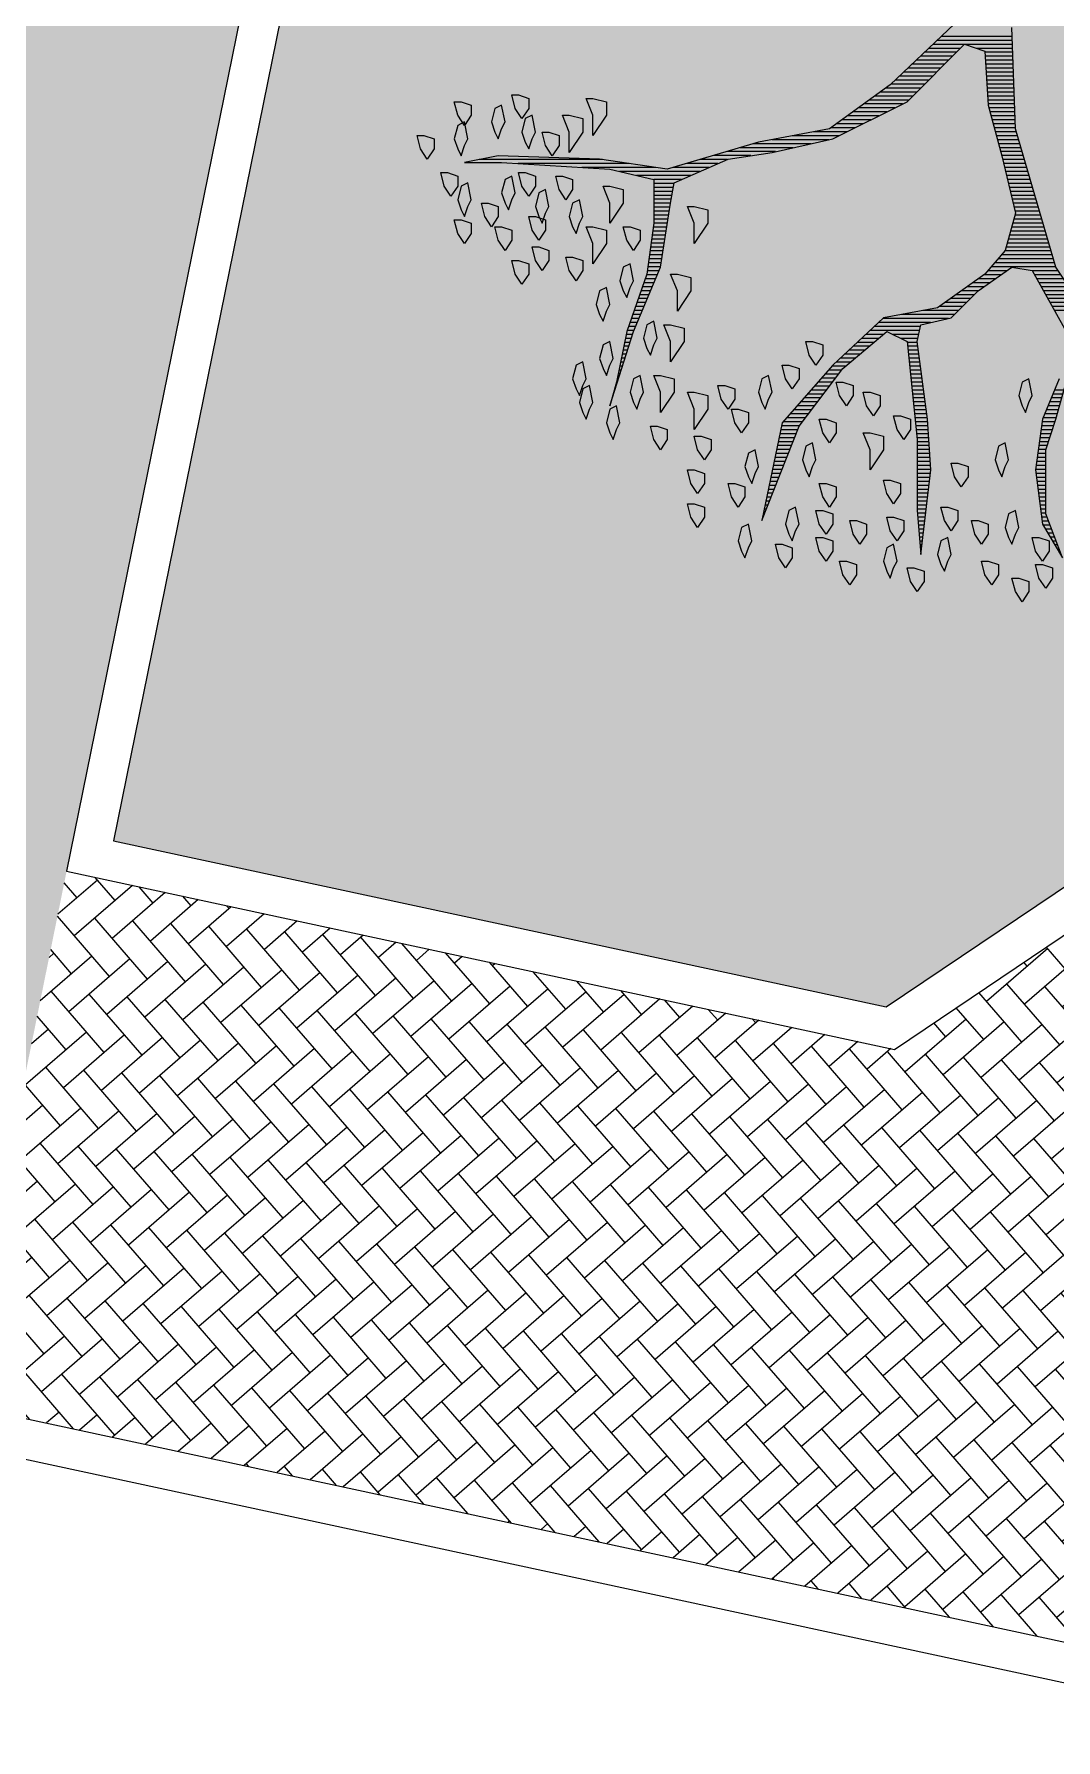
# Model space of a CAD drawing. Header units: metres. Extents: x 12093 to 20303, y 514 to 1412.
# Drawn here: x 19826.54 to 19830.4, y 670.02 to 676.45 of the extents above; entities that cross this region are included whole.
import ezdxf

# ---------------------------------------------------------------- set-up
doc = ezdxf.new("R2010")
doc.units = ezdxf.units.M
doc.layers.get('0').update_dxf_attribs({"lineweight": 13})
for name, color, linetype, lineweight in [('0-JARDI', 72, 'Continuous', 13), ('ARBOLES', 52, 'Continuous', 13), ('grass', 64, 'Continuous', 13), ('MANZANAS-ORIGINALES', 147, 'Continuous', 9), ('text.-piso', 35, 'Continuous', 5)]:
    doc.layers.add(name, color=color, linetype=linetype, lineweight=lineweight)

# ---------------------------------------------------------------- blocks, each defined once
blk = doc.blocks.new('*X7')
at = {"color": 0}
for p, q in [((17.9333, 17.91), (17.9341, 17.91)), ((17.5891, 17.89), (17.596, 17.89)), ((17.5929, 17.88), (17.602, 17.88)), ((17.5967, 17.87), (17.608, 17.87)), ((17.9285, 17.87), (17.9371, 17.87)), ((17.9297, 17.88), (17.9364, 17.88)), ((17.9309, 17.89), (17.9356, 17.89)), ((17.9321, 17.9), (17.9348, 17.9)), ((17.6006, 17.86), (17.614, 17.86)), ((17.6044, 17.85), (17.62, 17.85)), ((17.6083, 17.84), (17.626, 17.84)), ((17.6121, 17.83), (17.6285, 17.83)), ((17.616, 17.82), (17.6298, 17.82)), ((17.9225, 17.82), (17.941, 17.82)), ((17.9237, 17.83), (17.9402, 17.83)), ((17.9249, 17.84), (17.9395, 17.84)), ((17.9261, 17.85), (17.9387, 17.85)), ((17.9273, 17.86), (17.9379, 17.86)), ((18.33, 17.82), (18.3316, 17.82)), ((17.6191, 17.81), (17.631, 17.81)), ((17.6191, 17.8), (17.6323, 17.8)), ((17.6191, 17.79), (17.6335, 17.79)), ((17.6191, 17.78), (17.6348, 17.78)), ((17.9177, 17.78), (17.9423, 17.78)), ((17.9189, 17.79), (17.9423, 17.79)), ((17.9201, 17.8), (17.9423, 17.8)), ((17.9213, 17.81), (17.9418, 17.81)), ((18.3143, 17.78), (18.3234, 17.78)), ((18.3182, 17.79), (18.3254, 17.79)), ((18.3221, 17.8), (18.3275, 17.8)), ((18.3261, 17.81), (18.3296, 17.81)), ((17.6191, 17.77), (17.636, 17.77)), ((17.6191, 17.76), (17.6373, 17.76)), ((17.6191, 17.75), (17.6385, 17.75)), ((17.6191, 17.74), (17.6398, 17.74)), ((17.9129, 17.74), (17.9423, 17.74)), ((17.9141, 17.75), (17.9423, 17.75)), ((17.9153, 17.76), (17.9423, 17.76)), ((17.9165, 17.77), (17.9423, 17.77)), ((18.2986, 17.74), (18.3151, 17.74)), ((18.3025, 17.75), (18.3171, 17.75)), ((18.3064, 17.76), (18.3192, 17.76)), ((18.3104, 17.77), (18.3213, 17.77)), ((17.6191, 17.73), (17.641, 17.73)), ((17.6191, 17.72), (17.6423, 17.72)), ((17.6191, 17.71), (17.6435, 17.71)), ((17.6191, 17.7), (17.6445, 17.7)), ((17.6191, 17.69), (17.6431, 17.69)), ((17.9083, 17.7), (17.9423, 17.7)), ((17.909, 17.69), (17.9423, 17.69)), ((17.9093, 17.71), (17.9423, 17.71)), ((17.9105, 17.72), (17.9423, 17.72)), ((17.9117, 17.73), (17.9423, 17.73)), ((18.2789, 17.69), (18.3047, 17.69)), ((18.2829, 17.7), (18.3068, 17.7)), ((18.2868, 17.71), (18.3089, 17.71)), ((18.2907, 17.72), (18.3109, 17.72)), ((18.2946, 17.73), (18.313, 17.73)), ((17.619, 17.65), (17.6378, 17.65)), ((17.6191, 17.68), (17.6418, 17.68)), ((17.6191, 17.67), (17.6405, 17.67)), ((17.6191, 17.66), (17.6391, 17.66)), ((17.9097, 17.68), (17.9423, 17.68)), ((17.9103, 17.67), (17.9423, 17.67)), ((17.911, 17.66), (17.9423, 17.66)), ((17.9117, 17.65), (17.9423, 17.65)), ((18.2632, 17.65), (18.2965, 17.65)), ((18.2671, 17.66), (18.2985, 17.66)), ((18.2711, 17.67), (18.3006, 17.67)), ((18.275, 17.68), (18.3027, 17.68)), ((17.6057, 17.61), (17.6325, 17.61)), ((17.6091, 17.62), (17.6338, 17.62)), ((17.6124, 17.63), (17.6351, 17.63)), ((17.6157, 17.64), (17.6365, 17.64)), ((17.9123, 17.64), (17.9423, 17.64)), ((17.913, 17.63), (17.9423, 17.63)), ((17.9137, 17.62), (17.9428, 17.62)), ((17.9143, 17.61), (17.9438, 17.61)), ((18.2475, 17.61), (18.2882, 17.61)), ((18.2514, 17.62), (18.2903, 17.62)), ((18.2554, 17.63), (18.2923, 17.63)), ((18.2593, 17.64), (18.2944, 17.64)), ((17.5926, 17.57), (17.6261, 17.57)), ((17.5957, 17.58), (17.6285, 17.58)), ((17.5991, 17.59), (17.6298, 17.59)), ((17.6024, 17.6), (17.6311, 17.6)), ((17.915, 17.6), (17.9448, 17.6)), ((17.9157, 17.59), (17.9459, 17.59)), ((17.9163, 17.58), (17.9469, 17.58)), ((17.9172, 17.57), (17.9479, 17.57)), ((18.2241, 17.57), (18.2717, 17.57)), ((18.2317, 17.58), (18.2805, 17.58)), ((18.2394, 17.59), (18.284, 17.59)), ((18.2436, 17.6), (18.2861, 17.6)), ((17.579, 17.52), (17.6053, 17.52)), ((17.5817, 17.53), (17.6094, 17.53)), ((17.5844, 17.54), (17.6136, 17.54)), ((17.5872, 17.55), (17.6178, 17.55)), ((17.5899, 17.56), (17.6219, 17.56)), ((17.9186, 17.56), (17.949, 17.56)), ((17.9199, 17.55), (17.95, 17.55)), ((17.9212, 17.54), (17.951, 17.54)), ((17.9225, 17.53), (17.9521, 17.53)), ((17.9238, 17.52), (17.9531, 17.52)), ((18.1858, 17.52), (18.2276, 17.52)), ((18.1935, 17.53), (18.2364, 17.53)), ((18.2011, 17.54), (18.2452, 17.54)), ((18.2088, 17.55), (18.254, 17.55)), ((18.2164, 17.56), (18.2628, 17.56)), ((18.7099, 17.52), (18.7105, 17.52)), ((18.7131, 17.53), (18.7134, 17.53)), ((17.5735, 17.5), (17.5969, 17.5)), ((17.5762, 17.51), (17.6011, 17.51)), ((17.9251, 17.51), (17.9541, 17.51)), ((17.9264, 17.5), (17.9552, 17.5)), ((17.9277, 17.49), (17.9562, 17.49)), ((17.929, 17.48), (17.9572, 17.48)), ((18.1553, 17.48), (18.1923, 17.48)), ((18.1629, 17.49), (18.2011, 17.49)), ((18.1706, 17.5), (18.2099, 17.5)), ((18.1782, 17.51), (18.2187, 17.51)), ((18.6971, 17.48), (18.6991, 17.48)), ((18.7003, 17.49), (18.7019, 17.49)), ((18.7035, 17.5), (18.7048, 17.5)), ((18.7067, 17.51), (18.7077, 17.51)), ((17.9303, 17.47), (17.9583, 17.47)), ((17.9316, 17.46), (17.9593, 17.46)), ((17.9329, 17.45), (17.9604, 17.45)), ((17.9342, 17.44), (17.9614, 17.44)), ((18.1221, 17.44), (18.157, 17.44)), ((18.1323, 17.45), (18.1658, 17.45)), ((18.14, 17.46), (18.1746, 17.46)), ((18.1476, 17.47), (18.1834, 17.47)), ((18.6844, 17.44), (18.6911, 17.44)), ((18.6876, 17.45), (18.6931, 17.45)), ((18.6908, 17.46), (18.6951, 17.46)), ((18.694, 17.47), (18.6971, 17.47)), ((17.9355, 17.43), (17.9624, 17.43)), ((17.9368, 17.42), (17.9635, 17.42)), ((17.9381, 17.41), (17.9645, 17.41)), ((17.9394, 17.4), (17.9655, 17.4)), ((17.9407, 17.39), (17.9666, 17.39)), ((18.063, 17.39), (18.1038, 17.39)), ((18.0748, 17.4), (18.1146, 17.4)), ((18.0867, 17.41), (18.1253, 17.41)), ((18.0985, 17.42), (18.136, 17.42)), ((18.1103, 17.43), (18.1467, 17.43)), ((18.6685, 17.39), (18.6811, 17.39)), ((18.6717, 17.4), (18.6831, 17.4)), ((18.6749, 17.41), (18.6851, 17.41)), ((18.6781, 17.42), (18.6871, 17.42)), ((18.6812, 17.43), (18.6891, 17.43)), ((17.9367, 17.35), (18.061, 17.35)), ((17.9387, 17.36), (18.004, 17.36)), ((17.9407, 17.37), (17.984, 17.37)), ((17.942, 17.38), (17.9676, 17.38)), ((18.0276, 17.36), (18.0717, 17.36)), ((18.0394, 17.37), (18.0824, 17.37)), ((18.0512, 17.38), (18.0931, 17.38)), ((18.6555, 17.35), (18.6727, 17.35)), ((18.659, 17.36), (18.6751, 17.36)), ((18.6621, 17.37), (18.6771, 17.37)), ((18.6653, 17.38), (18.6791, 17.38)), ((17.8487, 17.31), (17.9816, 17.31)), ((17.8637, 17.32), (18.0288, 17.32)), ((17.9087, 17.33), (18.0396, 17.33)), ((17.9347, 17.34), (18.0503, 17.34)), ((18.6387, 17.31), (18.6586, 17.31)), ((18.6429, 17.32), (18.6621, 17.32)), ((18.6471, 17.33), (18.6656, 17.33)), ((18.6513, 17.34), (18.6692, 17.34)), ((17.521, 17.3), (17.5973, 17.3)), ((17.5276, 17.29), (17.6029, 17.29)), ((17.5343, 17.28), (17.6084, 17.28)), ((17.541, 17.27), (17.614, 17.27)), ((17.5476, 17.26), (17.6195, 17.26)), ((17.7987, 17.26), (17.845, 17.26)), ((17.8087, 17.27), (17.859, 17.27)), ((17.8187, 17.28), (17.873, 17.28)), ((17.8287, 17.29), (17.887, 17.29)), ((17.8387, 17.3), (17.9283, 17.3)), ((18.6176, 17.26), (18.6409, 17.26)), ((18.6218, 17.27), (18.6445, 17.27)), ((18.626, 17.28), (18.648, 17.28)), ((18.6303, 17.29), (18.6515, 17.29)), ((18.6345, 17.3), (18.6551, 17.3)), ((17.5543, 17.25), (17.6251, 17.25)), ((17.561, 17.24), (17.6307, 17.24)), ((17.5676, 17.23), (17.6362, 17.23)), ((17.5743, 17.22), (17.6418, 17.22)), ((17.7456, 17.22), (17.789, 17.22)), ((17.7599, 17.23), (17.803, 17.23)), ((17.7741, 17.24), (17.817, 17.24)), ((17.7884, 17.25), (17.831, 17.25)), ((18.6008, 17.22), (18.6268, 17.22)), ((18.605, 17.23), (18.6303, 17.23)), ((18.6092, 17.24), (18.6339, 17.24)), ((18.6134, 17.25), (18.6374, 17.25)), ((17.581, 17.21), (17.6473, 17.21)), ((17.5876, 17.2), (17.6529, 17.2)), ((17.5939, 17.19), (17.7568, 17.19)), ((17.5968, 17.18), (17.7482, 17.18)), ((17.717, 17.2), (17.7653, 17.2)), ((17.7313, 17.21), (17.775, 17.21)), ((18.5868, 17.18), (18.6189, 17.18)), ((18.5884, 17.19), (18.6202, 17.19)), ((18.5924, 17.2), (18.6215, 17.2)), ((18.5966, 17.21), (18.6233, 17.21)), ((17.5998, 17.17), (17.7396, 17.17)), ((17.6027, 17.16), (17.731, 17.16)), ((17.6056, 17.15), (17.7225, 17.15)), ((17.6085, 17.14), (17.7189, 17.14)), ((18.5805, 17.14), (18.6135, 17.14)), ((18.5821, 17.15), (18.6149, 17.15)), ((18.5837, 17.16), (18.6162, 17.16)), ((18.5853, 17.17), (18.6175, 17.17)), ((17.6115, 17.13), (17.7161, 17.13)), ((17.6144, 17.12), (17.7134, 17.12)), ((17.6173, 17.11), (17.7107, 17.11)), ((17.6203, 17.1), (17.7079, 17.1)), ((17.6232, 17.09), (17.7052, 17.09)), ((18.5726, 17.09), (18.6069, 17.09)), ((18.5742, 17.1), (18.6082, 17.1)), ((18.5758, 17.11), (18.6095, 17.11)), ((18.5774, 17.12), (18.6109, 17.12)), ((18.5789, 17.13), (18.6122, 17.13)), ((17.6261, 17.08), (17.7025, 17.08)), ((17.629, 17.07), (17.6998, 17.07)), ((17.632, 17.06), (17.697, 17.06)), ((17.6349, 17.05), (17.6968, 17.05)), ((18.5663, 17.05), (18.6056, 17.05)), ((18.5679, 17.06), (18.6056, 17.06)), ((18.5695, 17.07), (18.6056, 17.07)), ((18.571, 17.08), (18.6056, 17.08)), ((17.6378, 17.04), (17.6992, 17.04)), ((17.6407, 17.03), (17.7015, 17.03)), ((17.6437, 17.02), (17.7039, 17.02)), ((17.6466, 17.01), (17.7062, 17.01)), ((18.5598, 17.01), (18.6056, 17.01)), ((18.5615, 17.02), (18.6056, 17.02)), ((18.5632, 17.03), (18.6056, 17.03)), ((18.5647, 17.04), (18.6056, 17.04)), ((17.6495, 17), (17.7086, 17)), ((17.6524, 16.99), (17.7109, 16.99)), ((17.6554, 16.98), (17.7133, 16.98)), ((17.6583, 16.97), (17.7156, 16.97)), ((17.6612, 16.96), (17.718, 16.96)), ((18.5125, 16.96), (18.6485, 16.96)), ((18.5353, 16.97), (18.6056, 16.97)), ((18.5548, 16.98), (18.6056, 16.98)), ((18.5565, 16.99), (18.6056, 16.99)), ((18.5582, 17), (18.6056, 17)), ((17.6642, 16.95), (17.7204, 16.95)), ((17.6671, 16.94), (17.7227, 16.94)), ((17.67, 16.93), (17.7251, 16.93)), ((17.6729, 16.92), (17.7274, 16.92)), ((18.4211, 16.92), (18.4892, 16.92)), ((18.4439, 16.93), (18.523, 16.93)), ((18.4668, 16.94), (18.5567, 16.94)), ((18.4896, 16.95), (18.6918, 16.95)), ((18.6009, 16.94), (18.7864, 16.94)), ((18.6675, 16.93), (18.9464, 16.93)), ((18.7342, 16.92), (19.0449, 16.92)), ((17.6759, 16.91), (17.7298, 16.91)), ((17.6788, 16.9), (17.7324, 16.9)), ((17.6817, 16.89), (17.7351, 16.89)), ((17.6846, 16.88), (17.7378, 16.88)), ((18.2095, 16.88), (18.3542, 16.88)), ((18.2545, 16.89), (18.388, 16.89)), ((18.2995, 16.9), (18.4217, 16.9)), ((18.3608, 16.91), (18.4555, 16.91)), ((17.6876, 16.87), (17.7404, 16.87)), ((17.6905, 16.86), (17.7431, 16.86)), ((17.6934, 16.85), (17.7458, 16.85)), ((17.6957, 16.84), (17.7484, 16.84)), ((18.0992, 16.84), (18.1601, 16.84)), ((18.1192, 16.85), (18.2036, 16.85)), ((18.1392, 16.86), (18.2561, 16.86)), ((18.1645, 16.87), (18.3086, 16.87)), ((17.6961, 16.83), (17.7511, 16.83)), ((17.6964, 16.82), (17.7538, 16.82)), ((17.6967, 16.81), (17.7564, 16.81)), ((17.6971, 16.8), (17.7591, 16.8)), ((17.6974, 16.79), (17.7618, 16.79)), ((17.9992, 16.79), (18.0909, 16.79)), ((18.0192, 16.8), (18.1047, 16.8)), ((18.0392, 16.81), (18.1186, 16.81)), ((18.0592, 16.82), (18.1324, 16.82)), ((18.0792, 16.83), (18.1463, 16.83)), ((17.6977, 16.78), (17.7639, 16.78)), ((17.6981, 16.77), (17.7645, 16.77)), ((17.6984, 16.76), (17.7651, 16.76)), ((17.6987, 16.75), (17.7657, 16.75)), ((17.9435, 16.75), (18.0355, 16.75)), ((17.9535, 16.76), (18.0494, 16.76)), ((17.9635, 16.77), (18.0632, 16.77)), ((17.9792, 16.78), (18.0771, 16.78)), ((17.6991, 16.74), (17.7664, 16.74)), ((17.6994, 16.73), (17.767, 16.73)), ((17.6997, 16.72), (17.7676, 16.72)), ((17.7001, 16.71), (17.7682, 16.71)), ((17.9035, 16.71), (17.9873, 16.71)), ((17.9135, 16.72), (17.9979, 16.72)), ((17.9235, 16.73), (18.0084, 16.73)), ((17.9335, 16.74), (18.0217, 16.74)), ((17.7004, 16.7), (17.7689, 16.7)), ((17.7007, 16.69), (17.7695, 16.69)), ((17.7011, 16.68), (17.7701, 16.68)), ((17.7014, 16.67), (17.7707, 16.67)), ((17.7017, 16.66), (17.7714, 16.66)), ((17.8535, 16.66), (17.9345, 16.66)), ((17.8635, 16.67), (17.9451, 16.67)), ((17.8735, 16.68), (17.9556, 16.68)), ((17.8835, 16.69), (17.9662, 16.69)), ((17.8935, 16.7), (17.9768, 16.7)), ((17.7021, 16.65), (17.772, 16.65)), ((17.7024, 16.64), (17.7924, 16.64)), ((17.7027, 16.63), (17.8224, 16.63)), ((17.7031, 16.62), (17.8923, 16.62)), ((17.8235, 16.63), (17.9029, 16.63)), ((17.8335, 16.64), (17.9134, 16.64)), ((17.8435, 16.65), (17.924, 16.65)), ((17.7034, 16.61), (17.8818, 16.61))]:
    blk.add_line(p, q, dxfattribs=at)
blk = doc.blocks.new('ARBUSTO6')
at = {"layer": 'ARBOLES'}
for points in [[(-0.0558, 1.4664), (-0.0813, 1.4749), (-0.0813, 1.5005), (-0.0643, 1.526), (-0.0473, 1.5005), (-0.0388, 1.4664)], [(-0.1153, 1.4324), (-0.1408, 1.4409), (-0.1408, 1.4664), (-0.1238, 1.492), (-0.1068, 1.4664), (-0.0983, 1.4324)], [(0.0207, 1.4239), (-0.0048, 1.4324), (-0.0048, 1.4579), (0.0122, 1.4834), (0.0293, 1.4579), (0.0378, 1.4239)], [(0.2078, 1.4409), (0.1823, 1.4494), (0.1823, 1.4749), (0.1993, 1.5005), (0.2163, 1.4749), (0.2248, 1.4409)], [(0.2589, 1.4409), (0.2504, 1.4239), (0.2589, 1.3814), (0.2759, 1.3899), (0.2844, 1.4239), (0.2759, 1.4494), (0.2674, 1.4664)], [(0.3779, 1.4239), (0.3524, 1.4324), (0.3524, 1.4579), (0.3694, 1.4834), (0.3864, 1.4579), (0.3949, 1.4239)], [(-0.1068, 1.3644), (-0.1323, 1.3729), (-0.1323, 1.3984), (-0.1153, 1.4239), (-0.0983, 1.3984), (-0.0898, 1.3644)], [(0.1228, 1.4239), (0.1143, 1.4069), (0.1228, 1.3644), (0.1398, 1.3729), (0.1483, 1.4069), (0.1398, 1.4324), (0.1313, 1.4494)], [(0.4374, 1.3644), (0.4119, 1.3729), (0.4119, 1.3984), (0.4289, 1.4239), (0.4459, 1.3984), (0.4544, 1.3644)], [(0.5395, 1.3814), (0.514, 1.3899), (0.514, 1.4154), (0.531, 1.4409), (0.548, 1.4154), (0.5565, 1.3814)], [(-0.0473, 1.3559), (-0.0558, 1.3389), (-0.0473, 1.2964), (-0.0303, 1.3049), (-0.0218, 1.3389), (-0.0303, 1.3644), (-0.0388, 1.3814)], [(0.0463, 1.3219), (0.0207, 1.3304), (0.0207, 1.3559), (0.0378, 1.3814), (0.0548, 1.3559), (0.0633, 1.3219)], [(0.3524, 1.3219), (0.3269, 1.3304), (0.3269, 1.3559), (0.3439, 1.3814), (0.3609, 1.3559), (0.3694, 1.3219)], [(0.6245, 1.3899), (0.616, 1.3729), (0.6245, 1.3304), (0.6415, 1.3389), (0.65, 1.3729), (0.6415, 1.3984), (0.633, 1.4154)], [(0.1228, 1.2879), (0.0973, 1.2964), (0.0973, 1.3219), (0.1143, 1.3474), (0.1313, 1.3219), (0.1398, 1.2879)], [(0.2589, 1.3134), (0.2333, 1.3219), (0.2333, 1.3474), (0.2504, 1.3729), (0.2674, 1.3474), (0.2759, 1.3134)], [(0.4374, 1.2964), (0.4119, 1.3049), (0.4119, 1.3304), (0.4289, 1.3559), (0.4459, 1.3304), (0.4544, 1.2964)], [(0.5055, 1.3474), (0.497, 1.3304), (0.5055, 1.2879), (0.5225, 1.2964), (0.531, 1.3304), (0.5225, 1.3559), (0.514, 1.3729)], [(0.7606, 1.2793), (0.7351, 1.2879), (0.7351, 1.3134), (0.7521, 1.3389), (0.7691, 1.3134), (0.7776, 1.2793)], [(0.2674, 1.2198), (0.2418, 1.2283), (0.2418, 1.2538), (0.2589, 1.2793), (0.2759, 1.2538), (0.2844, 1.2198)], [(0.4289, 1.2283), (0.4034, 1.2368), (0.4034, 1.2623), (0.4204, 1.2879), (0.4374, 1.2623), (0.4459, 1.2283)], [(0.6585, 1.2283), (0.633, 1.2368), (0.633, 1.2623), (0.65, 1.2879), (0.667, 1.2623), (0.6755, 1.2283)], [(0.7606, 1.1943), (0.7351, 1.2028), (0.7351, 1.2283), (0.7521, 1.2538), (0.7691, 1.2283), (0.7776, 1.1943)], [(-0.0218, 1.1858), (-0.0303, 1.1688), (-0.0218, 1.1263), (-0.0048, 1.1348), (0.0037, 1.1688), (-0.0048, 1.1943), (-0.0133, 1.2113)], [(0.0973, 1.1773), (0.0718, 1.1858), (0.0718, 1.2113), (0.0888, 1.2368), (0.1058, 1.2113), (0.1143, 1.1773)], [(0.463, 1.1858), (0.4544, 1.1688), (0.463, 1.1263), (0.48, 1.1348), (0.4885, 1.1688), (0.48, 1.1943), (0.4715, 1.2113)], [(0.6075, 1.2028), (0.599, 1.1858), (0.6075, 1.1433), (0.6245, 1.1518), (0.633, 1.1858), (0.6245, 1.2113), (0.616, 1.2283)], [(0.3184, 1.1008), (0.2844, 1.1093), (0.2844, 1.1433), (0.3184, 1.1943), (0.3184, 1.1433), (0.3354, 1.1008)], [(0.7436, 1.1093), (0.7181, 1.1178), (0.7181, 1.1433), (0.7351, 1.1688), (0.7521, 1.1433), (0.7606, 1.1093)], [(0.2418, 1.0582), (0.2163, 1.0667), (0.2163, 1.0923), (0.2333, 1.1178), (0.2504, 1.0923), (0.2589, 1.0582)], [(0.4289, 1.0667), (0.4034, 1.0753), (0.4034, 1.1008), (0.4204, 1.1263), (0.4374, 1.1008), (0.4459, 1.0667)], [(0.8541, 1.0838), (0.8286, 1.0923), (0.8286, 1.1178), (0.8456, 1.1433), (0.8626, 1.1178), (0.8711, 1.0838)], [(0.9562, 1.0923), (0.9477, 1.0753), (0.9562, 1.0327), (0.9732, 1.0412), (0.9817, 1.0753), (0.9732, 1.1008), (0.9647, 1.1178)], [(0.65, 1.0412), (0.6245, 1.0497), (0.6245, 1.0753), (0.6415, 1.1008), (0.6585, 1.0753), (0.667, 1.0412)], [(0.7606, 0.9987), (0.7266, 1.0072), (0.7266, 1.0412), (0.7606, 1.0923), (0.7606, 1.0412), (0.7776, 0.9987)], [(-0.0813, 1.0242), (-0.0898, 1.0072), (-0.0813, 0.9647), (-0.0643, 0.9732), (-0.0558, 1.0072), (-0.0643, 1.0327), (-0.0728, 1.0497)], [(0.3184, 0.9987), (0.2929, 1.0072), (0.2929, 1.0327), (0.3099, 1.0582), (0.3269, 1.0327), (0.3354, 0.9987)], [(0.3864, 0.9732), (0.3609, 0.9817), (0.3609, 1.0072), (0.3779, 1.0327), (0.3949, 1.0072), (0.4034, 0.9732)], [(0.5735, 1.0157), (0.565, 0.9987), (0.5735, 0.9562), (0.5905, 0.9647), (0.599, 0.9987), (0.5905, 1.0242), (0.582, 1.0412)], [(0.6841, 0.9817), (0.6585, 0.9902), (0.6585, 1.0157), (0.6755, 1.0412), (0.6926, 1.0157), (0.7011, 0.9817)], [(0.8456, 0.9562), (0.8116, 0.9647), (0.8116, 0.9987), (0.8456, 1.0497), (0.8456, 0.9987), (0.8626, 0.9562)], [(0.8967, 1.0157), (0.8881, 0.9987), (0.8967, 0.9562), (0.9137, 0.9647), (0.9222, 0.9987), (0.9137, 1.0242), (0.9052, 1.0412)], [(1.0242, 1.0412), (1.0157, 1.0242), (1.0242, 0.9817), (1.0412, 0.9902), (1.0497, 1.0242), (1.0412, 1.0497), (1.0327, 1.0667)], [(0.5225, 0.9307), (0.497, 0.9392), (0.497, 0.9647), (0.514, 0.9902), (0.531, 0.9647), (0.5395, 0.9307)], [(1.0412, 0.9817), (1.0327, 0.9647), (1.0412, 0.9222), (1.0582, 0.9307), (1.0667, 0.9647), (1.0582, 0.9902), (1.0497, 1.0072)], [(0.9732, 0.9307), (0.9647, 0.9137), (0.9732, 0.8712), (0.9902, 0.8797), (0.9987, 0.9137), (0.9902, 0.9392), (0.9817, 0.9562)], [(0.463, 0.8712), (0.4374, 0.8797), (0.4374, 0.9052), (0.4544, 0.9307), (0.4715, 0.9052), (0.48, 0.8712)], [(0.8201, 0.8286), (0.7861, 0.8371), (0.7861, 0.8712), (0.8201, 0.9222), (0.8201, 0.8712), (0.8371, 0.8286)], [(0.8626, 0.8797), (0.8541, 0.8626), (0.8626, 0.8201), (0.8796, 0.8286), (0.8881, 0.8626), (0.8796, 0.8882), (0.8711, 0.9052)], [(0.9817, 0.7946), (0.9732, 0.7776), (0.9817, 0.7351), (0.9987, 0.7436), (1.0072, 0.7776), (0.9987, 0.8031), (0.9902, 0.8201)], [(0.8031, 0.7011), (0.7691, 0.7096), (0.7691, 0.7436), (0.8031, 0.7946), (0.8031, 0.7436), (0.8201, 0.7011)], [(0.9222, 0.7351), (0.9137, 0.7181), (0.9222, 0.6756), (0.9392, 0.6841), (0.9477, 0.7181), (0.9392, 0.7436), (0.9307, 0.7606)], [(1.0667, 0.6586), (1.0412, 0.6671), (1.0412, 0.6926), (1.0582, 0.7181), (1.0752, 0.6926), (1.0837, 0.6586)], [(1.1518, 0.633), (1.1263, 0.6415), (1.1263, 0.6671), (1.1433, 0.6926), (1.1603, 0.6671), (1.1688, 0.633)], [(1.2028, 0.6671), (1.1773, 0.6756), (1.1773, 0.7011), (1.1943, 0.7266), (1.2113, 0.7011), (1.2198, 0.6671)], [(1.0157, 0.582), (0.9817, 0.5905), (0.9817, 0.6245), (1.0157, 0.6756), (1.0157, 0.6245), (1.0327, 0.582)], [(0.7606, 0.531), (0.7266, 0.5395), (0.7266, 0.5735), (0.7606, 0.6245), (0.7606, 0.5735), (0.7776, 0.531)], [(0.9222, 0.582), (0.8967, 0.5905), (0.8967, 0.616), (0.9137, 0.6415), (0.9307, 0.616), (0.9392, 0.582)], [(1.1603, 0.5565), (1.1348, 0.565), (1.1348, 0.5905), (1.1518, 0.616), (1.1688, 0.5905), (1.1773, 0.5565)], [(1.2453, 0.582), (1.2198, 0.5905), (1.2198, 0.616), (1.2368, 0.6415), (1.2538, 0.616), (1.2623, 0.582)], [(1.3474, 0.565), (1.3218, 0.5735), (1.3218, 0.599), (1.3389, 0.6245), (1.3559, 0.599), (1.3644, 0.565)], [(0.9732, 0.48), (0.9392, 0.4885), (0.9392, 0.5225), (0.9732, 0.5735), (0.9732, 0.5225), (0.9902, 0.48)], [(1.0497, 0.5735), (1.0412, 0.5565), (1.0497, 0.514), (1.0667, 0.5225), (1.0752, 0.5565), (1.0667, 0.582), (1.0582, 0.599)], [(1.1348, 0.548), (1.1263, 0.531), (1.1348, 0.4885), (1.1518, 0.497), (1.1603, 0.531), (1.1518, 0.5565), (1.1433, 0.5735)], [(1.2793, 0.5225), (1.2538, 0.531), (1.2538, 0.5565), (1.2708, 0.582), (1.2878, 0.5565), (1.2963, 0.5225)], [(1.2198, 0.514), (1.2113, 0.497), (1.2198, 0.4545), (1.2368, 0.463), (1.2453, 0.497), (1.2368, 0.5225), (1.2283, 0.5395)], [(1.3304, 0.531), (1.3218, 0.514), (1.3304, 0.4715), (1.3474, 0.48), (1.3559, 0.514), (1.3474, 0.5395), (1.3389, 0.5565)], [(1.0922, 0.4545), (1.0667, 0.463), (1.0667, 0.4885), (1.0837, 0.514), (1.1007, 0.4885), (1.1092, 0.4545)], [(1.1858, 0.4459), (1.1603, 0.4545), (1.1603, 0.48), (1.1773, 0.5055), (1.1943, 0.48), (1.2028, 0.4459)], [(1.3814, 0.4459), (1.3559, 0.4545), (1.3559, 0.48), (1.3729, 0.5055), (1.3899, 0.48), (1.3984, 0.4459)], [(1.0752, 0.3014), (1.0412, 0.3099), (1.0412, 0.3439), (1.0752, 0.3949), (1.0752, 0.3439), (1.0922, 0.3014)], [(1.1263, 0.3439), (1.1007, 0.3524), (1.1007, 0.3779), (1.1178, 0.4034), (1.1348, 0.3779), (1.1433, 0.3439)], [(1.1688, 0.3609), (1.1603, 0.3439), (1.1688, 0.3014), (1.1858, 0.3099), (1.1943, 0.3439), (1.1858, 0.3694), (1.1773, 0.3864)], [(1.3389, 0.3779), (1.3304, 0.3609), (1.3389, 0.3184), (1.3559, 0.3269), (1.3644, 0.3609), (1.3559, 0.3864), (1.3474, 0.4034)], [(1.4409, 0.3524), (1.4154, 0.3609), (1.4154, 0.3864), (1.4324, 0.4119), (1.4494, 0.3864), (1.4579, 0.3524)], [(1.0157, 0.2589), (0.9817, 0.2674), (0.9817, 0.3014), (1.0157, 0.3524), (1.0157, 0.3014), (1.0327, 0.2589)], [(1.2453, 0.3354), (1.2368, 0.3184), (1.2453, 0.2759), (1.2623, 0.2844), (1.2708, 0.3184), (1.2623, 0.3439), (1.2538, 0.3609)], [(1.2028, 0.2504), (1.1773, 0.2589), (1.1773, 0.2844), (1.1943, 0.3099), (1.2113, 0.2844), (1.2198, 0.2504)], [(1.3474, 0.2674), (1.3218, 0.2759), (1.3218, 0.3014), (1.3389, 0.3269), (1.3559, 0.3014), (1.3644, 0.2674)]]:
    blk.add_lwpolyline(points, close=True, dxfattribs=at)
at = {"layer": 'ARBOLES', "color": 7}
for points in [[(-0.3194, 0.9392), (-0.1493, 0.6841), (-0.0473, 0.3354), (-0.0388, 0.0803)], [(0.1058, 0.0718), (0.2674, 0.2248), (0.4204, 0.3354), (0.599, 0.3694), (0.8286, 0.4374), (0.9987, 0.4119), (1.2538, 0.4034), (1.3389, 0.4204), (1.2453, 0.4204), (0.9732, 0.4374), (0.8626, 0.463), (0.8626, 0.5735), (0.8796, 0.7011), (0.9307, 0.8456), (0.9562, 0.9732), (0.9732, 1.0327), (0.9137, 0.8456), (0.8456, 0.6841), (0.8201, 0.5225), (0.8116, 0.4715), (0.6755, 0.4119), (0.565, 0.3949), (0.4119, 0.3609), (0.2248, 0.2674), (0.0803, 0.1228), (0.0293, 0.1398), (0.0207, 0.2759), (-0.0133, 0.4034), (-0.0473, 0.548), (-0.0218, 0.6415), (0.0293, 0.7011), (0.1483, 0.7861), (0.2844, 0.8116), (0.4119, 0.9307), (0.5395, 1.0753), (0.5905, 1.3219), (0.497, 1.0838), (0.3864, 0.9392), (0.2759, 0.8456), (0.2248, 0.8712), (0.1993, 1.1178), (0.1993, 1.2964), (0.1908, 1.4069), (0.1653, 1.1943), (0.1738, 1.0667), (0.1993, 0.8712), (0.1908, 0.8286), (0.1143, 0.8116), (0.0463, 0.7436), (-0.0388, 0.6841), (-0.0898, 0.6926), (-0.1748, 0.8456)], [(-0.1578, 0.9647), (-0.1153, 1.0667), (-0.0983, 1.1943), (-0.1153, 1.3304), (-0.1663, 1.4154), (-0.1238, 1.3049), (-0.1238, 1.1433), (-0.1493, 1.0667), (-0.1748, 0.9732)]]:
    blk.add_lwpolyline(points, dxfattribs=at)
at = {"layer": 'ARBOLES'}
blk.add_blockref('*X7', (-17.7429, -16.5069), dxfattribs=at)
blk = doc.blocks.new('ARBUST13')
at = {"layer": 'ARBOLES'}
blk.add_blockref('ARBUSTO6', (0, 0.025), dxfattribs=at)

msp = doc.modelspace()

# ---------------------------------------------------------------- hatches: boundary and pattern name
at = {"layer": 'grass'}
h = msp.add_hatch(dxfattribs=at)
h.set_pattern_fill('AR-CONC', color=256, scale=0.002, style=0)
h.set_pattern_definition([(50, (0, 0), (0.364369338, -0.031878171), [0.0381, -0.4191]), (355, (0, 0), (-0.070485652, 0.382113286), [0.03048, -0.33528]), (100.451, (0.03036, -0.00266), (0.2938850033, 0.3502333756), [0.03238, -0.35618]), (46.1842, (0, 0.1016), (0.542158082, -0.084084656), [0.05715, -0.62865]), (96.6356, (0.0452, 0.0946), (0.474808469, 0.494851112), [0.04857, -0.53427]), (351.184, (0, 0.1016), (0.474809212, 0.494850236), [0.04572, -0.50292]), (21, (0.0508, 0.0762), (0.3032297597, -0.204531037), [0.0381, -0.4191]), (326, (0.0508, 0.0762), (0.123604057, 0.368375932), [0.03048, -0.33528]), (71.4514, (0.07607, 0.05916), (0.4268329815, 0.1638457154), [0.03238, -0.35618]), (37.5, (0, 0), (0.0061772065, 0.16911007775), [0, -0.331216, 0, -0.34036, 0, -0.33655]), (7.5, (0, 0), (0.133639325, 0.2003611496), [0, -0.194056, 0, -0.323596, 0, -0.12827]), (327.5, (-0.11328, 0), (0.2711811903, -0.011457488), [0, -0.127, 0, -0.39624, 0, -0.52578]), (317.5, (-0.16408, 0), (0.2962583628, 0.050852982), [0, -0.1651, 0, -0.263144, 0, -0.37338])])
h.paths.add_polyline_path([(19826.2443, 687.039), (19825.0681, 687.2755), (19824.4466, 684.1842, -0.201271), (19823.0791, 682.1667), (19818.0081, 678.8595), (19820.7031, 674.7271), (19823.6161, 674.1004)])
h.paths.add_polyline_path([(19826.8425, 673.4062), (19829.7567, 672.7793), (19833.7818, 675.4955), (19830.4597, 680.4184, -0.200643), (19829.9826, 682.8013), (19830.6563, 686.1519), (19829.4796, 686.3885)])
at = {"layer": 'text.-piso', "ltscale": 5}
h = msp.add_hatch(dxfattribs=at)
h.set_pattern_fill('AR-HBONE', color=256, scale=0.001, angle=85.8762252, style=0)
h.paths.add_polyline_path([(19829.3624, 686.565), (19826.4212, 687.1564), (19823.7329, 673.9218), (19823.3248, 671.9127), (19826.2579, 671.2817), (19826.666, 673.2908)])
h = msp.add_hatch(dxfattribs=at)
h.set_pattern_fill('AR-HBONE', color=256, scale=0.001, angle=85.8762252, style=0)
h.paths.add_polyline_path([(19834.8317, 673.6223), (19834.0339, 673.0839), (19833.4298, 673.9791), (19834.3747, 674.6168), (19833.8657, 675.3711), (19829.7876, 672.6192), (19826.666, 673.2908), (19826.2579, 671.2817), (19831.4632, 670.1618, 0.553328)])

# ---------------------------------------------------------------- linework, layer by layer
at = {"layer": 'MANZANAS-ORIGINALES'}
for p, q in [((19829.3624, 686.565), (19826.666, 673.2908)), ((19829.4796, 686.3885), (19826.8425, 673.4062)), ((19826.8425, 673.4062), (19829.7567, 672.7793)), ((19826.666, 673.2908), (19829.7876, 672.6192)), ((19818.0023, 673.0578), (19831.4632, 670.1618)), ((19817.9707, 672.9112), (19831.4316, 670.0151))]:
    msp.add_line(p, q, dxfattribs=at)
at = {"layer": 'MANZANAS-ORIGINALES', "lineweight": 20}
for p, q in [((19829.7567, 672.7793), (19833.7818, 675.4955)), ((19829.7876, 672.6192), (19833.99, 675.455))]:
    msp.add_line(p, q, dxfattribs=at)

# ---------------------------------------------------------------- block references
at = {"layer": '0-JARDI', "xscale": 1.498388343468832, "yscale": 1.498388343468832, "zscale": 1.498388343468832, "rotation": 180}
msp.add_blockref('ARBUST13', (19830.1723, 676.6315), dxfattribs=at)

doc.saveas('drawing.dxf')
